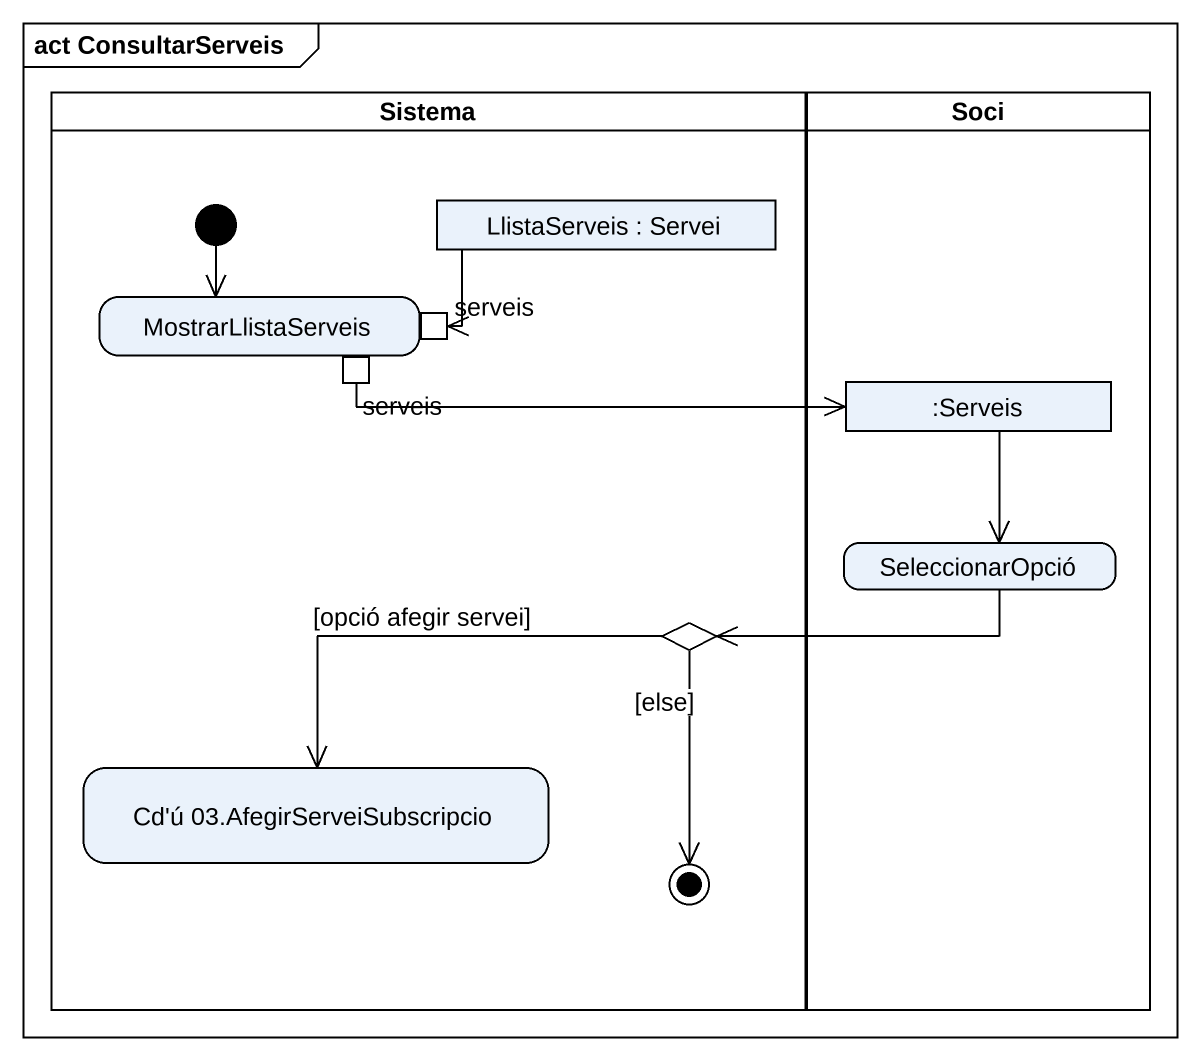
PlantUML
@startuml
mainframe act ConsultarServeis
hide empty description
state Sistema <<partition>> {
  state "LlistaServeis : Servei" as LlistaServeis <<object>>
  state MostrarLlistaServeis {
    state serveis <<inputPin>>
    state "serveis" as serveis_2 <<outputPin>>
  }
  state choice1 <<choice>>
  state "Cd'ú 03.AfegirServeiSubscripcio" as Cd_ú_03_AfegirServeiSubscrip
  [*] --> MostrarLlistaServeis
  choice1 --> [*] : [else]
}
state Soci <<partition>> {
  state ":Serveis" as Serveis <<object>>
  state SeleccionarOpció
}
LlistaServeis -left-> serveis
serveis_2 -right-> Serveis
Serveis --> SeleccionarOpció
SeleccionarOpció -left-> choice1
choice1 -left-> Cd_ú_03_AfegirServeiSubscrip : [opció afegir servei]
@enduml
